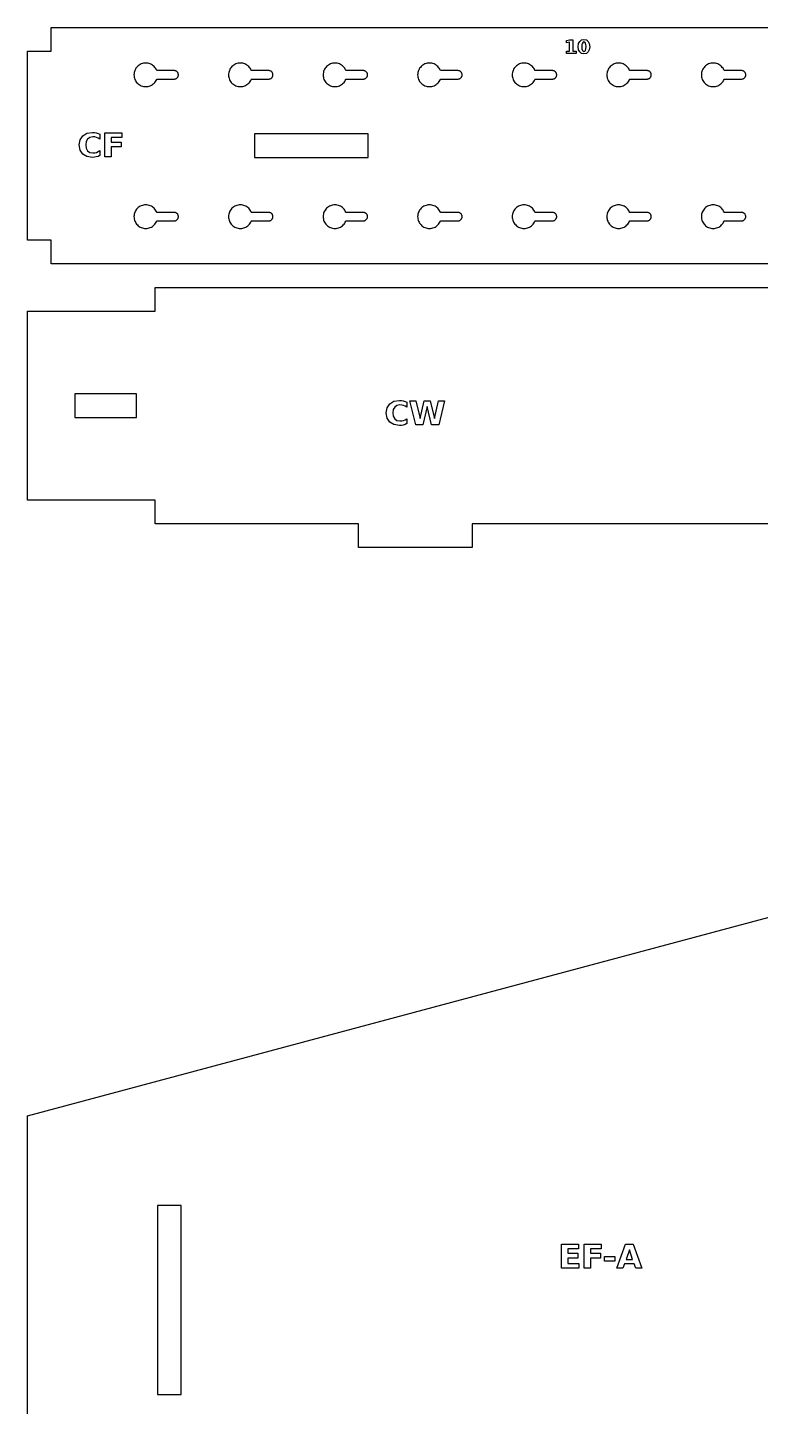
# Model space of a CAD drawing. Header units: millimetres. Extents: x 12 to 872, y 12 to 563.
# Drawn here: x 12.5 to 167.5, y 271 to 562.7 of the extents above; entities that cross this region are included whole.
import ezdxf

# ---------------------------------------------------------------- set-up
doc = ezdxf.new("R2010")
doc.units = ezdxf.units.MM
doc.layers.add('CUT', color=1, linetype='Continuous')
doc.layers.add('ENGRAVE', color=5, linetype='Continuous')

msp = doc.modelspace()

# ---------------------------------------------------------------- linework, layer by layer
at = {"layer": 'CUT', "color": 1}
for points in [[(12.5, 557.72), (17.5, 557.72), (17.5, 562.72), (757.5, 562.72), (757.5, 557.72), (762.5, 557.72), (762.5, 517.72), (757.5, 517.72), (757.5, 512.72), (17.5, 512.72), (17.5, 517.72), (12.5, 517.72)], [(39.09, 550.79), (39.27, 550.95), (39.43, 551.13), (39.58, 551.33), (39.7, 551.54), (39.81, 551.76), (39.83, 551.82), (43.5, 551.82), (43.59, 551.82), (43.68, 551.84), (43.76, 551.86), (43.84, 551.89), (43.92, 551.92), (44, 551.97), (44.07, 552.02), (44.14, 552.08), (44.2, 552.15), (44.25, 552.22), (44.29, 552.29), (44.33, 552.37), (44.36, 552.46), (44.38, 552.54), (44.4, 552.63), (44.4, 552.72), (44.4, 552.81), (44.38, 552.89), (44.36, 552.98), (44.33, 553.06), (44.29, 553.14), (44.25, 553.22), (44.2, 553.29), (44.14, 553.35), (44.07, 553.41), (44, 553.47), (43.92, 553.51), (43.84, 553.55), (43.76, 553.58), (43.68, 553.6), (43.59, 553.61), (43.5, 553.62), (39.83, 553.62), (39.81, 553.67), (39.7, 553.9), (39.58, 554.11), (39.43, 554.3), (39.27, 554.49), (39.09, 554.65), (38.89, 554.8), (38.68, 554.92), (38.46, 555.03), (38.23, 555.11), (37.99, 555.17), (37.75, 555.21), (37.5, 555.22), (37.25, 555.21), (37.01, 555.17), (36.77, 555.11), (36.54, 555.03), (36.32, 554.92), (36.11, 554.8), (35.91, 554.65), (35.73, 554.49), (35.57, 554.3), (35.42, 554.11), (35.3, 553.9), (35.19, 553.67), (35.11, 553.44), (35.05, 553.21), (35.01, 552.96), (35, 552.72), (35.01, 552.47), (35.05, 552.23), (35.11, 551.99), (35.19, 551.76), (35.3, 551.54), (35.42, 551.33), (35.57, 551.13), (35.73, 550.95), (35.91, 550.79), (36.11, 550.64), (36.32, 550.51), (36.54, 550.41), (36.77, 550.33), (37.01, 550.27), (37.25, 550.23), (37.5, 550.22), (37.75, 550.23), (37.99, 550.27), (38.23, 550.33), (38.46, 550.41), (38.68, 550.51), (38.89, 550.64)], [(58.89, 550.64), (59.09, 550.79), (59.27, 550.95), (59.43, 551.13), (59.58, 551.33), (59.7, 551.54), (59.81, 551.76), (59.83, 551.82), (63.5, 551.82), (63.59, 551.82), (63.68, 551.84), (63.76, 551.86), (63.84, 551.89), (63.92, 551.92), (64, 551.97), (64.07, 552.02), (64.14, 552.08), (64.2, 552.15), (64.25, 552.22), (64.29, 552.29), (64.33, 552.37), (64.36, 552.46), (64.38, 552.54), (64.4, 552.63), (64.4, 552.72), (64.4, 552.81), (64.38, 552.89), (64.36, 552.98), (64.33, 553.06), (64.29, 553.14), (64.25, 553.22), (64.2, 553.29), (64.14, 553.35), (64.07, 553.41), (64, 553.47), (63.92, 553.51), (63.84, 553.55), (63.76, 553.58), (63.68, 553.6), (63.59, 553.61), (63.5, 553.62), (59.83, 553.62), (59.81, 553.67), (59.7, 553.9), (59.58, 554.11), (59.43, 554.3), (59.27, 554.49), (59.09, 554.65), (58.89, 554.8), (58.68, 554.92), (58.46, 555.03), (58.23, 555.11), (57.99, 555.17), (57.75, 555.21), (57.5, 555.22), (57.25, 555.21), (57.01, 555.17), (56.77, 555.11), (56.54, 555.03), (56.32, 554.92), (56.11, 554.8), (55.91, 554.65), (55.73, 554.49), (55.57, 554.3), (55.42, 554.11), (55.3, 553.9), (55.19, 553.67), (55.11, 553.44), (55.05, 553.21), (55.01, 552.96), (55, 552.72), (55.01, 552.47), (55.05, 552.23), (55.11, 551.99), (55.19, 551.76), (55.3, 551.54), (55.42, 551.33), (55.57, 551.13), (55.73, 550.95), (55.91, 550.79), (56.11, 550.64), (56.32, 550.51), (56.54, 550.41), (56.77, 550.33), (57.01, 550.27), (57.25, 550.23), (57.5, 550.22), (57.75, 550.23), (57.99, 550.27), (58.23, 550.33), (58.46, 550.41), (58.68, 550.51)], [(79.09, 550.79), (79.27, 550.95), (79.43, 551.13), (79.58, 551.33), (79.7, 551.54), (79.81, 551.76), (79.83, 551.82), (83.5, 551.82), (83.59, 551.82), (83.68, 551.84), (83.76, 551.86), (83.84, 551.89), (83.92, 551.92), (84, 551.97), (84.07, 552.02), (84.14, 552.08), (84.2, 552.15), (84.25, 552.22), (84.29, 552.29), (84.33, 552.37), (84.36, 552.46), (84.38, 552.54), (84.4, 552.63), (84.4, 552.72), (84.4, 552.81), (84.38, 552.89), (84.36, 552.98), (84.33, 553.06), (84.29, 553.14), (84.25, 553.22), (84.2, 553.29), (84.14, 553.35), (84.07, 553.41), (84, 553.47), (83.92, 553.51), (83.84, 553.55), (83.76, 553.58), (83.68, 553.6), (83.59, 553.61), (83.5, 553.62), (79.83, 553.62), (79.81, 553.67), (79.7, 553.9), (79.58, 554.11), (79.43, 554.3), (79.27, 554.49), (79.09, 554.65), (78.89, 554.8), (78.68, 554.92), (78.46, 555.03), (78.23, 555.11), (77.99, 555.17), (77.75, 555.21), (77.5, 555.22), (77.25, 555.21), (77.01, 555.17), (76.77, 555.11), (76.54, 555.03), (76.32, 554.92), (76.11, 554.8), (75.91, 554.65), (75.73, 554.49), (75.57, 554.3), (75.42, 554.11), (75.3, 553.9), (75.19, 553.67), (75.11, 553.44), (75.05, 553.21), (75.01, 552.96), (75, 552.72), (75.01, 552.47), (75.05, 552.23), (75.11, 551.99), (75.19, 551.76), (75.3, 551.54), (75.42, 551.33), (75.57, 551.13), (75.73, 550.95), (75.91, 550.79), (76.11, 550.64), (76.32, 550.51), (76.54, 550.41), (76.77, 550.33), (77.01, 550.27), (77.25, 550.23), (77.5, 550.22), (77.75, 550.23), (77.99, 550.27), (78.23, 550.33), (78.46, 550.41), (78.68, 550.51), (78.89, 550.64)], [(99.09, 550.79), (99.27, 550.95), (99.43, 551.13), (99.58, 551.33), (99.7, 551.54), (99.81, 551.76), (99.83, 551.82), (103.5, 551.82), (103.59, 551.82), (103.68, 551.84), (103.76, 551.86), (103.84, 551.89), (103.92, 551.92), (104, 551.97), (104.07, 552.02), (104.14, 552.08), (104.2, 552.15), (104.25, 552.22), (104.29, 552.29), (104.33, 552.37), (104.36, 552.46), (104.38, 552.54), (104.4, 552.63), (104.4, 552.72), (104.4, 552.81), (104.38, 552.89), (104.36, 552.98), (104.33, 553.06), (104.29, 553.14), (104.25, 553.22), (104.2, 553.29), (104.14, 553.35), (104.07, 553.41), (104, 553.47), (103.92, 553.51), (103.84, 553.55), (103.76, 553.58), (103.68, 553.6), (103.59, 553.61), (103.5, 553.62), (99.83, 553.62), (99.81, 553.67), (99.7, 553.9), (99.58, 554.11), (99.43, 554.3), (99.27, 554.49), (99.09, 554.65), (98.89, 554.8), (98.68, 554.92), (98.46, 555.03), (98.23, 555.11), (97.99, 555.17), (97.75, 555.21), (97.5, 555.22), (97.25, 555.21), (97.01, 555.17), (96.77, 555.11), (96.54, 555.03), (96.32, 554.92), (96.11, 554.8), (95.91, 554.65), (95.73, 554.49), (95.57, 554.3), (95.42, 554.11), (95.3, 553.9), (95.19, 553.67), (95.11, 553.44), (95.05, 553.21), (95.01, 552.96), (95, 552.72), (95.01, 552.47), (95.05, 552.23), (95.11, 551.99), (95.19, 551.76), (95.3, 551.54), (95.42, 551.33), (95.57, 551.13), (95.73, 550.95), (95.91, 550.79), (96.11, 550.64), (96.32, 550.51), (96.54, 550.41), (96.77, 550.33), (97.01, 550.27), (97.25, 550.23), (97.5, 550.22), (97.75, 550.23), (97.99, 550.27), (98.23, 550.33), (98.46, 550.41), (98.68, 550.51), (98.89, 550.64)], [(119.09, 550.79), (119.27, 550.95), (119.43, 551.13), (119.58, 551.33), (119.7, 551.54), (119.81, 551.76), (119.83, 551.82), (123.5, 551.82), (123.59, 551.82), (123.68, 551.84), (123.76, 551.86), (123.84, 551.89), (123.92, 551.92), (124, 551.97), (124.07, 552.02), (124.14, 552.08), (124.2, 552.15), (124.25, 552.22), (124.29, 552.29), (124.33, 552.37), (124.36, 552.46), (124.38, 552.54), (124.4, 552.63), (124.4, 552.72), (124.4, 552.81), (124.38, 552.89), (124.36, 552.98), (124.33, 553.06), (124.29, 553.14), (124.25, 553.22), (124.2, 553.29), (124.14, 553.35), (124.07, 553.41), (124, 553.47), (123.92, 553.51), (123.84, 553.55), (123.76, 553.58), (123.68, 553.6), (123.59, 553.61), (123.5, 553.62), (119.83, 553.62), (119.81, 553.67), (119.7, 553.9), (119.58, 554.11), (119.43, 554.3), (119.27, 554.49), (119.09, 554.65), (118.89, 554.8), (118.68, 554.92), (118.46, 555.03), (118.23, 555.11), (117.99, 555.17), (117.75, 555.21), (117.5, 555.22), (117.25, 555.21), (117.01, 555.17), (116.77, 555.11), (116.54, 555.03), (116.32, 554.92), (116.11, 554.8), (115.91, 554.65), (115.73, 554.49), (115.57, 554.3), (115.42, 554.11), (115.3, 553.9), (115.19, 553.67), (115.11, 553.44), (115.05, 553.21), (115.01, 552.96), (115, 552.72), (115.01, 552.47), (115.05, 552.23), (115.11, 551.99), (115.19, 551.76), (115.3, 551.54), (115.42, 551.33), (115.57, 551.13), (115.73, 550.95), (115.91, 550.79), (116.11, 550.64), (116.32, 550.51), (116.54, 550.41), (116.77, 550.33), (117.01, 550.27), (117.25, 550.23), (117.5, 550.22), (117.75, 550.23), (117.99, 550.27), (118.23, 550.33), (118.46, 550.41), (118.68, 550.51), (118.89, 550.64)], [(139.09, 550.79), (139.27, 550.95), (139.43, 551.13), (139.58, 551.33), (139.7, 551.54), (139.81, 551.76), (139.83, 551.82), (143.5, 551.82), (143.59, 551.82), (143.68, 551.84), (143.76, 551.86), (143.84, 551.89), (143.92, 551.92), (144, 551.97), (144.07, 552.02), (144.14, 552.08), (144.2, 552.15), (144.25, 552.22), (144.29, 552.29), (144.33, 552.37), (144.36, 552.46), (144.38, 552.54), (144.4, 552.63), (144.4, 552.72), (144.4, 552.81), (144.38, 552.89), (144.36, 552.98), (144.33, 553.06), (144.29, 553.14), (144.25, 553.22), (144.2, 553.29), (144.14, 553.35), (144.07, 553.41), (144, 553.47), (143.92, 553.51), (143.84, 553.55), (143.76, 553.58), (143.68, 553.6), (143.59, 553.61), (143.5, 553.62), (139.83, 553.62), (139.81, 553.67), (139.7, 553.9), (139.58, 554.11), (139.43, 554.3), (139.27, 554.49), (139.09, 554.65), (138.89, 554.8), (138.68, 554.92), (138.46, 555.03), (138.23, 555.11), (137.99, 555.17), (137.75, 555.21), (137.5, 555.22), (137.25, 555.21), (137.01, 555.17), (136.77, 555.11), (136.54, 555.03), (136.32, 554.92), (136.11, 554.8), (135.91, 554.65), (135.73, 554.49), (135.57, 554.3), (135.42, 554.11), (135.3, 553.9), (135.19, 553.67), (135.11, 553.44), (135.05, 553.21), (135.01, 552.96), (135, 552.72), (135.01, 552.47), (135.05, 552.23), (135.11, 551.99), (135.19, 551.76), (135.3, 551.54), (135.42, 551.33), (135.57, 551.13), (135.73, 550.95), (135.91, 550.79), (136.11, 550.64), (136.32, 550.51), (136.54, 550.41), (136.77, 550.33), (137.01, 550.27), (137.25, 550.23), (137.5, 550.22), (137.75, 550.23), (137.99, 550.27), (138.23, 550.33), (138.46, 550.41), (138.68, 550.51), (138.89, 550.64)], [(158.89, 550.64), (159.09, 550.79), (159.27, 550.95), (159.43, 551.13), (159.58, 551.33), (159.7, 551.54), (159.81, 551.76), (159.83, 551.82), (163.5, 551.82), (163.59, 551.82), (163.68, 551.84), (163.76, 551.86), (163.84, 551.89), (163.92, 551.92), (164, 551.97), (164.07, 552.02), (164.14, 552.08), (164.2, 552.15), (164.25, 552.22), (164.29, 552.29), (164.33, 552.37), (164.36, 552.46), (164.38, 552.54), (164.4, 552.63), (164.4, 552.72), (164.4, 552.81), (164.38, 552.89), (164.36, 552.98), (164.33, 553.06), (164.29, 553.14), (164.25, 553.22), (164.2, 553.29), (164.14, 553.35), (164.07, 553.41), (164, 553.47), (163.92, 553.51), (163.84, 553.55), (163.76, 553.58), (163.68, 553.6), (163.59, 553.61), (163.5, 553.62), (159.83, 553.62), (159.81, 553.67), (159.7, 553.9), (159.58, 554.11), (159.43, 554.3), (159.27, 554.49), (159.09, 554.65), (158.89, 554.8), (158.68, 554.92), (158.46, 555.03), (158.23, 555.11), (157.99, 555.17), (157.75, 555.21), (157.5, 555.22), (157.25, 555.21), (157.01, 555.17), (156.77, 555.11), (156.54, 555.03), (156.32, 554.92), (156.11, 554.8), (155.91, 554.65), (155.73, 554.49), (155.57, 554.3), (155.42, 554.11), (155.3, 553.9), (155.19, 553.67), (155.11, 553.44), (155.05, 553.21), (155.01, 552.96), (155, 552.72), (155.01, 552.47), (155.05, 552.23), (155.11, 551.99), (155.19, 551.76), (155.3, 551.54), (155.42, 551.33), (155.57, 551.13), (155.73, 550.95), (155.91, 550.79), (156.11, 550.64), (156.32, 550.51), (156.54, 550.41), (156.77, 550.33), (157.01, 550.27), (157.25, 550.23), (157.5, 550.22), (157.75, 550.23), (157.99, 550.27), (158.23, 550.33), (158.46, 550.41), (158.68, 550.51)], [(60.5, 540.22), (60.5, 535.22), (84.5, 535.22), (84.5, 540.22)], [(39.09, 520.79), (39.27, 520.95), (39.43, 521.13), (39.58, 521.33), (39.7, 521.54), (39.81, 521.76), (39.83, 521.82), (43.5, 521.82), (43.59, 521.82), (43.68, 521.84), (43.76, 521.86), (43.84, 521.89), (43.92, 521.92), (44, 521.97), (44.07, 522.02), (44.14, 522.08), (44.2, 522.15), (44.25, 522.22), (44.29, 522.29), (44.33, 522.37), (44.36, 522.46), (44.38, 522.54), (44.4, 522.63), (44.4, 522.72), (44.4, 522.81), (44.38, 522.89), (44.36, 522.98), (44.33, 523.06), (44.29, 523.14), (44.25, 523.22), (44.2, 523.29), (44.14, 523.35), (44.07, 523.41), (44, 523.47), (43.92, 523.51), (43.84, 523.55), (43.76, 523.58), (43.68, 523.6), (43.59, 523.61), (43.5, 523.62), (39.83, 523.62), (39.81, 523.67), (39.7, 523.9), (39.58, 524.11), (39.43, 524.3), (39.27, 524.49), (39.09, 524.65), (38.89, 524.8), (38.68, 524.92), (38.46, 525.03), (38.23, 525.11), (37.99, 525.17), (37.75, 525.21), (37.5, 525.22), (37.25, 525.21), (37.01, 525.17), (36.77, 525.11), (36.54, 525.03), (36.32, 524.92), (36.11, 524.8), (35.91, 524.65), (35.73, 524.49), (35.57, 524.3), (35.42, 524.11), (35.3, 523.9), (35.19, 523.67), (35.11, 523.44), (35.05, 523.21), (35.01, 522.96), (35, 522.72), (35.01, 522.47), (35.05, 522.23), (35.11, 521.99), (35.19, 521.76), (35.3, 521.54), (35.42, 521.33), (35.57, 521.13), (35.73, 520.95), (35.91, 520.79), (36.11, 520.64), (36.32, 520.51), (36.54, 520.41), (36.77, 520.33), (37.01, 520.27), (37.25, 520.23), (37.5, 520.22), (37.75, 520.23), (37.99, 520.27), (38.23, 520.33), (38.46, 520.41), (38.68, 520.51), (38.89, 520.64)], [(59.09, 520.79), (59.27, 520.95), (59.43, 521.13), (59.58, 521.33), (59.7, 521.54), (59.81, 521.76), (59.83, 521.82), (63.5, 521.82), (63.59, 521.82), (63.68, 521.84), (63.76, 521.86), (63.84, 521.89), (63.92, 521.92), (64, 521.97), (64.07, 522.02), (64.14, 522.08), (64.2, 522.15), (64.25, 522.22), (64.29, 522.29), (64.33, 522.37), (64.36, 522.46), (64.38, 522.54), (64.4, 522.63), (64.4, 522.72), (64.4, 522.81), (64.38, 522.89), (64.36, 522.98), (64.33, 523.06), (64.29, 523.14), (64.25, 523.22), (64.2, 523.29), (64.14, 523.35), (64.07, 523.41), (64, 523.47), (63.92, 523.51), (63.84, 523.55), (63.76, 523.58), (63.68, 523.6), (63.59, 523.61), (63.5, 523.62), (59.83, 523.62), (59.81, 523.67), (59.7, 523.9), (59.58, 524.11), (59.43, 524.3), (59.27, 524.49), (59.09, 524.65), (58.89, 524.8), (58.68, 524.92), (58.46, 525.03), (58.23, 525.11), (57.99, 525.17), (57.75, 525.21), (57.5, 525.22), (57.25, 525.21), (57.01, 525.17), (56.77, 525.11), (56.54, 525.03), (56.32, 524.92), (56.11, 524.8), (55.91, 524.65), (55.73, 524.49), (55.57, 524.3), (55.42, 524.11), (55.3, 523.9), (55.19, 523.67), (55.11, 523.44), (55.05, 523.21), (55.01, 522.96), (55, 522.72), (55.01, 522.47), (55.05, 522.23), (55.11, 521.99), (55.19, 521.76), (55.3, 521.54), (55.42, 521.33), (55.57, 521.13), (55.73, 520.95), (55.91, 520.79), (56.11, 520.64), (56.32, 520.51), (56.54, 520.41), (56.77, 520.33), (57.01, 520.27), (57.25, 520.23), (57.5, 520.22), (57.75, 520.23), (57.99, 520.27), (58.23, 520.33), (58.46, 520.41), (58.68, 520.51), (58.89, 520.64)], [(79.09, 520.79), (79.27, 520.95), (79.43, 521.13), (79.58, 521.33), (79.7, 521.54), (79.81, 521.76), (79.83, 521.82), (83.5, 521.82), (83.59, 521.82), (83.68, 521.84), (83.76, 521.86), (83.84, 521.89), (83.92, 521.92), (84, 521.97), (84.07, 522.02), (84.14, 522.08), (84.2, 522.15), (84.25, 522.22), (84.29, 522.29), (84.33, 522.37), (84.36, 522.46), (84.38, 522.54), (84.4, 522.63), (84.4, 522.72), (84.4, 522.81), (84.38, 522.89), (84.36, 522.98), (84.33, 523.06), (84.29, 523.14), (84.25, 523.22), (84.2, 523.29), (84.14, 523.35), (84.07, 523.41), (84, 523.47), (83.92, 523.51), (83.84, 523.55), (83.76, 523.58), (83.68, 523.6), (83.59, 523.61), (83.5, 523.62), (79.83, 523.62), (79.81, 523.67), (79.7, 523.9), (79.58, 524.11), (79.43, 524.3), (79.27, 524.49), (79.09, 524.65), (78.89, 524.8), (78.68, 524.92), (78.46, 525.03), (78.23, 525.11), (77.99, 525.17), (77.75, 525.21), (77.5, 525.22), (77.25, 525.21), (77.01, 525.17), (76.77, 525.11), (76.54, 525.03), (76.32, 524.92), (76.11, 524.8), (75.91, 524.65), (75.73, 524.49), (75.57, 524.3), (75.42, 524.11), (75.3, 523.9), (75.19, 523.67), (75.11, 523.44), (75.05, 523.21), (75.01, 522.96), (75, 522.72), (75.01, 522.47), (75.05, 522.23), (75.11, 521.99), (75.19, 521.76), (75.3, 521.54), (75.42, 521.33), (75.57, 521.13), (75.73, 520.95), (75.91, 520.79), (76.11, 520.64), (76.32, 520.51), (76.54, 520.41), (76.77, 520.33), (77.01, 520.27), (77.25, 520.23), (77.5, 520.22), (77.75, 520.23), (77.99, 520.27), (78.23, 520.33), (78.46, 520.41), (78.68, 520.51), (78.89, 520.64)], [(99.09, 520.79), (99.27, 520.95), (99.43, 521.13), (99.58, 521.33), (99.7, 521.54), (99.81, 521.76), (99.83, 521.82), (103.5, 521.82), (103.59, 521.82), (103.68, 521.84), (103.76, 521.86), (103.84, 521.89), (103.92, 521.92), (104, 521.97), (104.07, 522.02), (104.14, 522.08), (104.2, 522.15), (104.25, 522.22), (104.29, 522.29), (104.33, 522.37), (104.36, 522.46), (104.38, 522.54), (104.4, 522.63), (104.4, 522.72), (104.4, 522.81), (104.38, 522.89), (104.36, 522.98), (104.33, 523.06), (104.29, 523.14), (104.25, 523.22), (104.2, 523.29), (104.14, 523.35), (104.07, 523.41), (104, 523.47), (103.92, 523.51), (103.84, 523.55), (103.76, 523.58), (103.68, 523.6), (103.59, 523.61), (103.5, 523.62), (99.83, 523.62), (99.81, 523.67), (99.7, 523.9), (99.58, 524.11), (99.43, 524.3), (99.27, 524.49), (99.09, 524.65), (98.89, 524.8), (98.68, 524.92), (98.46, 525.03), (98.23, 525.11), (97.99, 525.17), (97.75, 525.21), (97.5, 525.22), (97.25, 525.21), (97.01, 525.17), (96.77, 525.11), (96.54, 525.03), (96.32, 524.92), (96.11, 524.8), (95.91, 524.65), (95.73, 524.49), (95.57, 524.3), (95.42, 524.11), (95.3, 523.9), (95.19, 523.67), (95.11, 523.44), (95.05, 523.21), (95.01, 522.96), (95, 522.72), (95.01, 522.47), (95.05, 522.23), (95.11, 521.99), (95.19, 521.76), (95.3, 521.54), (95.42, 521.33), (95.57, 521.13), (95.73, 520.95), (95.91, 520.79), (96.11, 520.64), (96.32, 520.51), (96.54, 520.41), (96.77, 520.33), (97.01, 520.27), (97.25, 520.23), (97.5, 520.22), (97.75, 520.23), (97.99, 520.27), (98.23, 520.33), (98.46, 520.41), (98.68, 520.51), (98.89, 520.64)], [(118.89, 520.64), (119.09, 520.79), (119.27, 520.95), (119.43, 521.13), (119.58, 521.33), (119.7, 521.54), (119.81, 521.76), (119.83, 521.82), (123.5, 521.82), (123.59, 521.82), (123.68, 521.84), (123.76, 521.86), (123.84, 521.89), (123.92, 521.92), (124, 521.97), (124.07, 522.02), (124.14, 522.08), (124.2, 522.15), (124.25, 522.22), (124.29, 522.29), (124.33, 522.37), (124.36, 522.46), (124.38, 522.54), (124.4, 522.63), (124.4, 522.72), (124.4, 522.81), (124.38, 522.89), (124.36, 522.98), (124.33, 523.06), (124.29, 523.14), (124.25, 523.22), (124.2, 523.29), (124.14, 523.35), (124.07, 523.41), (124, 523.47), (123.92, 523.51), (123.84, 523.55), (123.76, 523.58), (123.68, 523.6), (123.59, 523.61), (123.5, 523.62), (119.83, 523.62), (119.81, 523.67), (119.7, 523.9), (119.58, 524.11), (119.43, 524.3), (119.27, 524.49), (119.09, 524.65), (118.89, 524.8), (118.68, 524.92), (118.46, 525.03), (118.23, 525.11), (117.99, 525.17), (117.75, 525.21), (117.5, 525.22), (117.25, 525.21), (117.01, 525.17), (116.77, 525.11), (116.54, 525.03), (116.32, 524.92), (116.11, 524.8), (115.91, 524.65), (115.73, 524.49), (115.57, 524.3), (115.42, 524.11), (115.3, 523.9), (115.19, 523.67), (115.11, 523.44), (115.05, 523.21), (115.01, 522.96), (115, 522.72), (115.01, 522.47), (115.05, 522.23), (115.11, 521.99), (115.19, 521.76), (115.3, 521.54), (115.42, 521.33), (115.57, 521.13), (115.73, 520.95), (115.91, 520.79), (116.11, 520.64), (116.32, 520.51), (116.54, 520.41), (116.77, 520.33), (117.01, 520.27), (117.25, 520.23), (117.5, 520.22), (117.75, 520.23), (117.99, 520.27), (118.23, 520.33), (118.46, 520.41), (118.68, 520.51)], [(138.89, 520.64), (139.09, 520.79), (139.27, 520.95), (139.43, 521.13), (139.58, 521.33), (139.7, 521.54), (139.81, 521.76), (139.83, 521.82), (143.5, 521.82), (143.59, 521.82), (143.68, 521.84), (143.76, 521.86), (143.84, 521.89), (143.92, 521.92), (144, 521.97), (144.07, 522.02), (144.14, 522.08), (144.2, 522.15), (144.25, 522.22), (144.29, 522.29), (144.33, 522.37), (144.36, 522.46), (144.38, 522.54), (144.4, 522.63), (144.4, 522.72), (144.4, 522.81), (144.38, 522.89), (144.36, 522.98), (144.33, 523.06), (144.29, 523.14), (144.25, 523.22), (144.2, 523.29), (144.14, 523.35), (144.07, 523.41), (144, 523.47), (143.92, 523.51), (143.84, 523.55), (143.76, 523.58), (143.68, 523.6), (143.59, 523.61), (143.5, 523.62), (139.83, 523.62), (139.81, 523.67), (139.7, 523.9), (139.58, 524.11), (139.43, 524.3), (139.27, 524.49), (139.09, 524.65), (138.89, 524.8), (138.68, 524.92), (138.46, 525.03), (138.23, 525.11), (137.99, 525.17), (137.75, 525.21), (137.5, 525.22), (137.25, 525.21), (137.01, 525.17), (136.77, 525.11), (136.54, 525.03), (136.32, 524.92), (136.11, 524.8), (135.91, 524.65), (135.73, 524.49), (135.57, 524.3), (135.42, 524.11), (135.3, 523.9), (135.19, 523.67), (135.11, 523.44), (135.05, 523.21), (135.01, 522.96), (135, 522.72), (135.01, 522.47), (135.05, 522.23), (135.11, 521.99), (135.19, 521.76), (135.3, 521.54), (135.42, 521.33), (135.57, 521.13), (135.73, 520.95), (135.91, 520.79), (136.11, 520.64), (136.32, 520.51), (136.54, 520.41), (136.77, 520.33), (137.01, 520.27), (137.25, 520.23), (137.5, 520.22), (137.75, 520.23), (137.99, 520.27), (138.23, 520.33), (138.46, 520.41), (138.68, 520.51)], [(159.09, 520.79), (159.27, 520.95), (159.43, 521.13), (159.58, 521.33), (159.7, 521.54), (159.81, 521.76), (159.83, 521.82), (163.5, 521.82), (163.59, 521.82), (163.68, 521.84), (163.76, 521.86), (163.84, 521.89), (163.92, 521.92), (164, 521.97), (164.07, 522.02), (164.14, 522.08), (164.2, 522.15), (164.25, 522.22), (164.29, 522.29), (164.33, 522.37), (164.36, 522.46), (164.38, 522.54), (164.4, 522.63), (164.4, 522.72), (164.4, 522.81), (164.38, 522.89), (164.36, 522.98), (164.33, 523.06), (164.29, 523.14), (164.25, 523.22), (164.2, 523.29), (164.14, 523.35), (164.07, 523.41), (164, 523.47), (163.92, 523.51), (163.84, 523.55), (163.76, 523.58), (163.68, 523.6), (163.59, 523.61), (163.5, 523.62), (159.83, 523.62), (159.81, 523.67), (159.7, 523.9), (159.58, 524.11), (159.43, 524.3), (159.27, 524.49), (159.09, 524.65), (158.89, 524.8), (158.68, 524.92), (158.46, 525.03), (158.23, 525.11), (157.99, 525.17), (157.75, 525.21), (157.5, 525.22), (157.25, 525.21), (157.01, 525.17), (156.77, 525.11), (156.54, 525.03), (156.32, 524.92), (156.11, 524.8), (155.91, 524.65), (155.73, 524.49), (155.57, 524.3), (155.42, 524.11), (155.3, 523.9), (155.19, 523.67), (155.11, 523.44), (155.05, 523.21), (155.01, 522.96), (155, 522.72), (155.01, 522.47), (155.05, 522.23), (155.11, 521.99), (155.19, 521.76), (155.3, 521.54), (155.42, 521.33), (155.57, 521.13), (155.73, 520.95), (155.91, 520.79), (156.11, 520.64), (156.32, 520.51), (156.54, 520.41), (156.77, 520.33), (157.01, 520.27), (157.25, 520.23), (157.5, 520.22), (157.75, 520.23), (157.99, 520.27), (158.23, 520.33), (158.46, 520.41), (158.68, 520.51), (158.89, 520.64)], [(35.5, 480.22), (35.5, 485.22), (22.5, 485.22), (22.5, 480.22)], [(45, 313.5), (40, 313.5), (40, 273.5), (45, 273.5)]]:
    msp.add_lwpolyline(points, close=True, dxfattribs=at)
for points in [[(522.5, 457.72), (436.5, 457.72), (436.5, 452.72), (412.5, 452.72), (412.5, 457.72), (326.5, 457.72), (326.5, 452.72), (302.5, 452.72), (302.5, 457.72), (216.5, 457.72), (216.5, 452.72), (192.5, 452.72), (192.5, 457.72), (106.5, 457.72), (106.5, 452.72), (82.5, 452.72), (82.5, 457.72), (39.5, 457.72), (39.5, 462.72), (12.5, 462.72), (12.5, 502.72), (39.5, 502.72), (39.5, 507.72), (779.5, 507.72)], [(472.5, 12.5), (451.04, 12.5), (456, 27.35), (429, 27.35), (433.96, 12.5), (412.5, 12.5), (412.5, 242.5), (72.5, 242.5), (72.5, 12.5), (51.04, 12.5), (56, 27.35), (29, 27.35), (33.96, 12.5), (12.5, 12.5), (12.5, 242.5), (12.5, 285.91), (12.5, 332.5), (442.5, 447.72), (872.5, 332.5)]]:
    msp.add_lwpolyline(points, dxfattribs=at)
at = {"layer": 'ENGRAVE', "color": 5}
for points in [[(126.47, 557.74), (127.13, 557.74), (127.13, 559.62), (126.45, 559.48), (126.45, 559.99), (127.13, 560.13), (127.84, 560.13), (127.84, 557.74), (128.51, 557.74), (128.51, 557.22), (126.47, 557.22)], [(131.38, 558.67), (131.3, 558.03), (131.06, 557.56), (130.68, 557.26), (130.18, 557.16), (129.67, 557.26), (129.29, 557.56), (129.05, 558.03), (128.97, 558.67), (129.05, 559.32), (129.29, 559.79), (129.67, 560.09), (130.18, 560.19), (130.68, 560.09), (131.06, 559.79), (131.3, 559.32)], [(130.62, 558.68), (130.6, 559.15), (130.52, 559.45), (130.38, 559.62), (130.18, 559.67), (129.97, 559.62), (129.83, 559.45), (129.75, 559.15), (129.73, 558.68), (129.75, 558.21), (129.83, 557.9), (129.97, 557.73), (130.18, 557.67), (130.38, 557.73), (130.52, 557.9), (130.6, 558.21)], [(27.78, 535.63), (27.41, 535.47), (27.02, 535.35), (26.62, 535.28), (26.2, 535.25), (25.06, 535.43), (24.18, 535.97), (23.62, 536.81), (23.44, 537.9), (23.62, 539), (24.18, 539.84), (25.06, 540.37), (26.2, 540.55), (26.62, 540.52), (27.02, 540.45), (27.41, 540.33), (27.78, 540.17), (27.78, 539.11), (27.41, 539.33), (27.06, 539.48), (26.69, 539.57), (26.31, 539.59), (25.68, 539.48), (25.2, 539.14), (24.9, 538.61), (24.8, 537.9), (24.9, 537.19), (25.2, 536.66), (25.68, 536.32), (26.31, 536.21), (26.69, 536.24), (27.06, 536.32), (27.41, 536.47), (27.78, 536.69)], [(28.87, 540.46), (32.42, 540.46), (32.42, 539.46), (30.18, 539.46), (30.18, 538.51), (32.29, 538.51), (32.29, 537.52), (30.18, 537.52), (30.18, 535.35), (28.87, 535.35)], [(92.71, 478.92), (92.34, 478.75), (91.96, 478.63), (91.56, 478.56), (91.14, 478.54), (89.99, 478.72), (89.12, 479.25), (88.56, 480.09), (88.37, 481.18), (88.56, 482.28), (89.12, 483.12), (89.99, 483.65), (91.14, 483.83), (91.56, 483.81), (91.96, 483.74), (92.34, 483.62), (92.71, 483.45), (92.71, 482.4), (92.35, 482.61), (91.99, 482.76), (91.63, 482.85), (91.24, 482.88), (90.61, 482.77), (90.14, 482.43), (89.83, 481.89), (89.73, 481.18), (89.83, 480.48), (90.14, 479.94), (90.61, 479.6), (91.24, 479.49), (91.63, 479.52), (91.99, 479.61), (92.35, 479.76), (92.71, 479.97)], [(93.37, 483.74), (94.63, 483.74), (95.51, 480.03), (96.39, 483.74), (97.66, 483.74), (98.53, 480.03), (99.41, 483.74), (100.66, 483.74), (99.46, 478.64), (97.94, 478.64), (97.02, 482.52), (96.1, 478.64), (94.58, 478.64)], [(125.45, 305.33), (129, 305.33), (129, 304.33), (126.77, 304.33), (126.77, 303.39), (128.87, 303.39), (128.87, 302.39), (126.77, 302.39), (126.77, 301.22), (129.08, 301.22), (129.08, 300.23), (125.45, 300.23)], [(130.23, 305.33), (133.78, 305.33), (133.78, 304.33), (131.55, 304.33), (131.55, 303.39), (133.65, 303.39), (133.65, 302.39), (131.55, 302.39), (131.55, 300.23), (130.23, 300.23)], [(140.8, 301.16), (138.74, 301.16), (138.42, 300.23), (137.09, 300.23), (138.98, 305.33), (140.55, 305.33), (142.44, 300.23), (141.12, 300.23)], [(139.07, 302.1), (140.47, 302.1), (139.77, 304.13)], [(134.53, 302.74), (136.68, 302.74), (136.68, 301.74), (134.53, 301.74)]]:
    msp.add_lwpolyline(points, close=True, dxfattribs=at)

doc.saveas('drawing.dxf')
